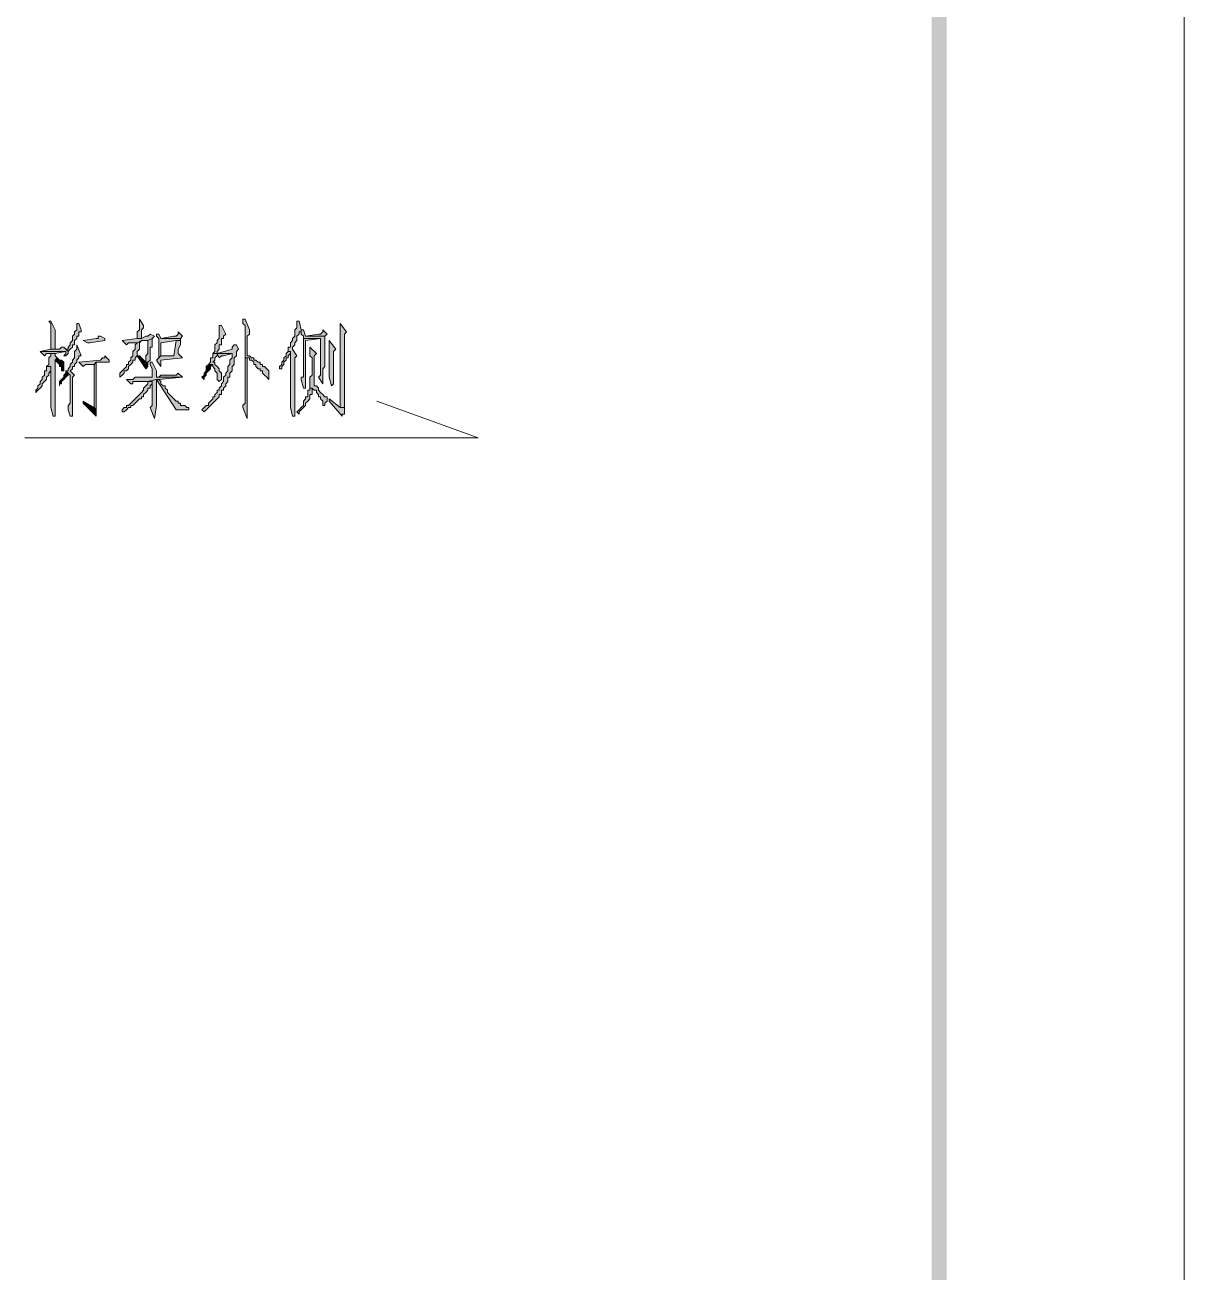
# Model space of a CAD drawing. Header units: millimetres. Extents: x 6 to 291, y 4 to 206.
# Drawn here: x 268.39 to 291.13, y 156.82 to 181.28 of the extents above; entities that cross this region are included whole.
import ezdxf

# ---------------------------------------------------------------- set-up
doc = ezdxf.new("R2010")
doc.units = ezdxf.units.MM
doc.layers.add('C00-00-00', color=7, linetype='Continuous')

msp = doc.modelspace()

# ---------------------------------------------------------------- hatches: boundary and pattern name
at = {"layer": 'C00-00-00'}
h = msp.add_hatch(color=256, dxfattribs=at)
h.dxf.hatch_style = 2
h.paths.add_polyline_path([(286.469659, 201.083336), (286.173327, 200.787002), (286.469659, 8.636004)])
h = msp.add_hatch(color=256, dxfattribs=at)
h.dxf.hatch_style = 2
h.paths.add_polyline_path([(286.173327, 200.787002), (286.469659, 8.636004), (286.173327, 8.89001)])
h = msp.add_hatch(color=256, dxfattribs=at)
h.dxf.hatch_style = 2
h.paths.add_polyline_path([(268.901335, 175.47167), (268.859002, 175.47167), (268.901335, 175.429336), (268.901335, 175.387003), (268.901335, 175.34467), (268.901335, 174.921336), (268.986002, 174.921336), (268.986002, 175.260003), (268.986002, 175.302336)])
h = msp.add_hatch(color=256, dxfattribs=at)
h.dxf.hatch_style = 2
h.paths.add_polyline_path([(269.451673, 175.429336), (269.40934, 175.429336), (269.40934, 175.387002), (269.40934, 175.344669), (269.40934, 175.302336), (269.367006, 175.260002), (269.367006, 175.217669), (269.324673, 175.175336), (269.324673, 175.133002), (269.324673, 175.090669), (269.28234, 175.048336), (269.28234, 175.006002), (269.240006, 174.963669), (269.240006, 174.921336), (269.197673, 174.921336), (269.240006, 174.879002), (269.28234, 174.921336), (269.324673, 174.963669), (269.324673, 175.006002), (269.367006, 175.006002), (269.367006, 175.048336), (269.367006, 175.090669), (269.40934, 175.133002), (269.40934, 175.175336), (269.451673, 175.175336), (269.451673, 175.217669), (269.451673, 175.260002), (269.494006, 175.260002), (269.494006, 175.302336)])
h = msp.add_hatch(color=256, dxfattribs=at)
h.dxf.hatch_style = 2
h.paths.add_polyline_path([(270.637001, 175.514004), (270.637001, 175.302337), (270.594668, 175.260004), (270.594668, 175.133004), (270.679335, 175.133004), (270.679335, 175.175337), (270.679335, 175.302337), (270.721668, 175.344671), (270.721668, 175.387004)])
h = msp.add_hatch(color=256, dxfattribs=at)
h.dxf.hatch_style = 2
h.paths.add_polyline_path([(272.245656, 175.387001), (272.203323, 175.387001), (272.203323, 175.344668), (272.203323, 175.260001), (272.203323, 175.217668), (272.203323, 175.133001), (272.16099, 175.090668), (272.16099, 175.048334), (272.118656, 175.006001), (272.118656, 174.963668), (272.118656, 174.921334), (272.118656, 174.879001), (272.076323, 174.836668), (272.16099, 174.836668), (272.203323, 174.752001), (272.245656, 174.794334), (272.28799, 174.794334), (272.457323, 174.836668), (272.16099, 174.836668), (272.16099, 174.879001), (272.203323, 174.921334), (272.203323, 174.963668), (272.203323, 175.006001), (272.245656, 175.006001), (272.245656, 175.048334), (272.245656, 175.090668), (272.245656, 175.133001), (272.28799, 175.133001), (272.28799, 175.175334), (272.330323, 175.217668)])
h = msp.add_hatch(color=256, dxfattribs=at)
h.dxf.hatch_style = 2
h.paths.add_polyline_path([(272.711326, 175.514004), (272.668992, 175.514004), (272.668992, 175.471671), (272.668992, 175.429337), (272.711326, 175.387004), (272.711326, 174.752004), (272.753659, 174.752004), (272.795992, 174.752004), (272.795992, 174.709671), (272.838326, 174.709671), (272.880659, 174.667337), (272.880659, 174.625004), (272.922992, 174.625004), (272.922992, 174.582671), (272.965326, 174.540337), (273.007659, 174.540337), (273.007659, 174.498004), (273.049992, 174.498004), (273.049992, 174.455671), (273.092326, 174.413337), (273.134659, 174.371004), (273.176992, 174.328671), (273.176992, 174.413337), (273.176992, 174.498004), (273.134659, 174.540337), (273.092326, 174.582671), (273.049992, 174.582671), (273.049992, 174.625004), (273.007659, 174.625004), (273.007659, 174.667337), (272.965326, 174.667337), (272.922992, 174.709671), (272.880659, 174.709671), (272.880659, 174.752004), (272.838326, 174.752004), (272.795992, 174.794337), (272.753659, 174.794337), (272.753659, 174.836671), (272.753659, 175.175337), (272.795992, 175.217671), (272.795992, 175.302337)])
h = msp.add_hatch(color=256, dxfattribs=at)
h.dxf.hatch_style = 2
h.paths.add_polyline_path([(273.769659, 175.47167), (273.727326, 175.47167), (273.727326, 175.429336), (273.727326, 175.387003), (273.727326, 175.34467), (273.684992, 175.302336), (273.684992, 175.260003), (273.684992, 175.21767), (273.684992, 175.175336), (273.642659, 175.133003), (273.642659, 175.09067), (273.600326, 175.048336), (273.600326, 175.006003), (273.600326, 174.96367), (273.557992, 174.96367), (273.557992, 174.921336), (273.557992, 174.879003), (273.600326, 174.879003), (273.600326, 174.752003), (273.600326, 173.82067), (273.600326, 173.778336), (273.642659, 173.609003), (273.684992, 173.609003), (273.684992, 173.651336), (273.684992, 174.159336), (273.684992, 174.20167), (273.684992, 174.752003), (273.727326, 174.794336), (273.642659, 174.921336), (273.642659, 174.96367), (273.684992, 175.006003), (273.684992, 175.048336), (273.727326, 175.09067), (273.727326, 175.133003), (273.727326, 175.175336), (273.769659, 175.21767), (273.769659, 175.260003), (273.811992, 175.260003), (273.811992, 175.302336)])
h = msp.add_hatch(color=256, dxfattribs=at)
h.dxf.hatch_style = 2
h.paths.add_polyline_path([(274.574003, 175.429336), (274.574003, 175.387002), (274.574003, 175.344669), (274.574003, 175.302336), (274.574003, 173.778336), (274.658669, 173.778336), (274.658669, 174.328669), (274.658669, 174.413336), (274.658669, 175.217669), (274.701003, 175.260002)])
h = msp.add_hatch(color=256, dxfattribs=at)
h.dxf.hatch_style = 2
h.paths.add_polyline_path([(269.875, 175.175338), (269.832667, 175.175338), (269.832667, 175.133004), (269.790333, 175.133004), (269.536333, 175.090671), (269.621, 175.048338), (269.663333, 175.048338), (269.959667, 175.090671), (269.959667, 175.133004)])
h = msp.add_hatch(color=256, dxfattribs=at)
h.dxf.hatch_style = 2
h.paths.add_polyline_path([(270.848665, 175.217668), (270.806331, 175.175335), (270.763998, 175.175335), (270.679331, 175.133001), (270.594665, 175.133001), (270.298331, 175.090668), (270.382998, 175.006001), (270.425331, 175.048335), (270.467665, 175.048335), (270.594665, 175.048335), (270.679331, 175.090668), (270.806331, 175.090668), (270.890998, 175.133001), (270.933331, 175.175335)])
h = msp.add_hatch(color=256, dxfattribs=at)
h.dxf.hatch_style = 2
h.paths.add_polyline_path([(270.891007, 175.133004), (270.80634, 175.09067), (270.80634, 174.83667), (270.764007, 174.794337), (270.764007, 174.70967), (270.764007, 174.667337), (270.80634, 174.667337), (270.848674, 174.70967), (270.848674, 174.752004), (270.848674, 174.96367), (270.891007, 174.96367), (270.891007, 175.048337), (270.891007, 175.09067)])
h = msp.add_hatch(color=256, dxfattribs=at)
h.dxf.hatch_style = 2
h.paths.add_polyline_path([(271.017986, 175.217668), (270.975652, 175.217668), (270.975652, 175.175335), (271.017986, 175.133001), (271.017986, 174.752001), (271.060319, 174.794335), (271.060319, 175.048335), (271.356652, 175.090668), (271.441319, 175.090668), (271.441319, 175.133001), (271.060319, 175.133001)])
h = msp.add_hatch(color=256, dxfattribs=at)
h.dxf.hatch_style = 2
h.paths.add_polyline_path([(271.399003, 175.260002), (271.399003, 175.217669), (271.356669, 175.175336), (271.314336, 175.175336), (271.060336, 175.133002), (271.441336, 175.133002), (271.483669, 175.175336)])
h = msp.add_hatch(color=256, dxfattribs=at)
h.dxf.hatch_style = 2
h.paths.add_polyline_path([(273.854344, 175.302337), (273.81201, 175.302337), (273.81201, 175.260003), (273.81201, 175.21767), (273.854344, 175.175337), (273.854344, 175.133003), (274.19301, 175.133003), (274.19301, 174.45567), (274.19301, 174.413337), (274.150677, 174.371003), (274.235344, 174.244003), (274.235344, 174.540337), (274.277677, 174.58267), (274.277677, 175.175337), (273.896677, 175.175337)])
h = msp.add_hatch(color=256, dxfattribs=at)
h.dxf.hatch_style = 2
h.paths.add_polyline_path([(273.854344, 175.133004), (273.854344, 174.371004), (273.81201, 174.371004), (273.81201, 174.32867), (273.854344, 174.159337), (273.896677, 174.159337), (273.896677, 174.20167), (273.896677, 175.09067), (274.19301, 175.133004)])
h = msp.add_hatch(color=256, dxfattribs=at)
h.dxf.hatch_style = 2
h.paths.add_polyline_path([(274.235328, 175.302337), (274.235328, 175.260003), (274.192995, 175.21767), (274.150661, 175.21767), (273.896661, 175.175337), (274.277661, 175.175337), (274.319995, 175.21767)])
h = msp.add_hatch(color=256, dxfattribs=at)
h.dxf.hatch_style = 2
h.paths.add_polyline_path([(268.689672, 174.879002), (268.774339, 174.794335), (268.816672, 174.836668), (268.901339, 174.836668), (268.986005, 174.836668), (269.197672, 174.879002)])
h = msp.add_hatch(color=256, dxfattribs=at)
h.dxf.hatch_style = 2
h.paths.add_polyline_path([(269.155341, 174.96367), (269.113008, 174.96367), (269.070674, 174.921337), (269.028341, 174.921337), (268.986008, 174.921337), (268.901341, 174.921337), (268.689674, 174.879004), (269.197674, 174.879004), (269.197674, 174.83667), (269.155341, 174.794337), (269.197674, 174.794337), (269.240008, 174.83667), (269.240008, 174.879004), (269.197674, 174.921337)])
h = msp.add_hatch(color=256, dxfattribs=at)
h.dxf.hatch_style = 2
h.paths.add_polyline_path([(269.409331, 175.006001), (269.409331, 174.963667), (269.409331, 174.921334), (269.366997, 174.879001), (269.366997, 174.836667), (269.366997, 174.794334), (269.366997, 174.752001), (269.324664, 174.709667), (269.324664, 174.667334), (269.282331, 174.625001), (269.282331, 174.582667), (269.239997, 174.540334), (269.239997, 174.498001), (269.197664, 174.498001), (269.239997, 174.455667), (269.282331, 174.413334), (269.282331, 174.328667), (269.282331, 173.863001), (269.239997, 173.820667), (269.239997, 173.736001), (269.282331, 173.609001), (269.324664, 173.609001), (269.324664, 173.820667), (269.324664, 174.371001), (269.366997, 174.413334), (269.282331, 174.498001), (269.324664, 174.540334), (269.324664, 174.582667), (269.366997, 174.582667), (269.366997, 174.625001), (269.409331, 174.667334), (269.409331, 174.709667), (269.451664, 174.752001), (269.451664, 174.794334), (269.493997, 174.794334)])
h = msp.add_hatch(color=256, dxfattribs=at)
h.dxf.hatch_style = 2
h.paths.add_polyline_path([(270.679328, 175.090669), (270.594661, 175.048336), (270.552328, 175.006002), (270.552328, 174.963669), (270.552328, 174.921336), (270.509994, 174.879002), (270.509994, 174.836669), (270.509994, 174.794336), (270.467661, 174.752002), (270.467661, 174.709669), (270.425328, 174.667336), (270.425328, 174.625002), (270.382994, 174.625002), (270.382994, 174.582669), (270.340661, 174.540336), (270.298328, 174.498002), (270.255994, 174.455669), (270.255994, 174.413336), (270.255994, 174.371002), (270.298328, 174.413336), (270.340661, 174.455669), (270.340661, 174.498002), (270.382994, 174.498002), (270.425328, 174.540336), (270.425328, 174.582669), (270.467661, 174.625002), (270.509994, 174.667336), (270.509994, 174.709669), (270.552328, 174.709669), (270.552328, 174.752002), (270.594661, 174.794336), (270.594661, 174.836669), (270.594661, 174.879002), (270.636994, 174.921336), (270.636994, 174.963669), (270.636994, 175.006002), (270.636994, 175.048336)])
h = msp.add_hatch(color=256, dxfattribs=at)
h.dxf.hatch_style = 2
h.paths.add_polyline_path([(271.441345, 175.090669), (271.356678, 175.090669), (271.314345, 174.794336), (271.229678, 174.794336), (271.187345, 174.794336), (271.060345, 174.794336), (271.018012, 174.752002), (270.975678, 174.709669), (271.060345, 174.582669), (271.060345, 174.709669), (271.483678, 174.752002), (271.399012, 174.836669), (271.399012, 174.921336), (271.441345, 175.006002)])
h = msp.add_hatch(color=256, dxfattribs=at)
h.dxf.hatch_style = 2
h.paths.add_polyline_path([(272.541988, 175.006001), (272.499655, 175.006001), (272.457322, 174.963667), (272.457322, 174.921334), (272.160988, 174.836667), (272.457322, 174.836667), (272.457322, 174.752001), (272.414988, 174.709667), (272.414988, 174.667334), (272.414988, 174.625001), (272.372655, 174.582667), (272.372655, 174.540334), (272.372655, 174.498001), (272.330322, 174.455667), (272.330322, 174.413334), (272.287988, 174.371001), (272.287988, 174.328667), (272.287988, 174.286334), (272.245655, 174.244001), (272.245655, 174.201667), (272.203322, 174.159334), (272.203322, 174.117001), (272.160988, 174.117001), (272.160988, 174.074667), (272.118655, 174.032334), (272.118655, 173.990001), (272.076322, 173.990001), (272.076322, 173.947667), (272.033988, 173.905334), (271.991655, 173.863001), (271.991655, 173.820667), (271.949322, 173.820667), (271.906988, 173.778334), (271.864655, 173.736001), (271.906988, 173.693667), (271.949322, 173.736001), (271.991655, 173.778334), (272.033988, 173.820667), (272.076322, 173.863001), (272.118655, 173.905334), (272.160988, 173.947667), (272.203322, 173.990001), (272.203322, 174.032334), (272.245655, 174.032334), (272.245655, 174.074667), (272.245655, 174.117001), (272.287988, 174.117001), (272.287988, 174.159334), (272.330322, 174.201667), (272.330322, 174.244001), (272.372655, 174.286334), (272.372655, 174.328667), (272.372655, 174.371001), (272.414988, 174.371001), (272.414988, 174.413334), (272.414988, 174.455667), (272.457322, 174.498001), (272.457322, 174.540334), (272.457322, 174.582667), (272.499655, 174.625001), (272.499655, 174.667334), (272.499655, 174.709667), (272.499655, 174.752001), (272.541988, 174.794334), (272.541988, 174.836667), (272.541988, 174.879001), (272.584322, 174.921334)])
h = msp.add_hatch(color=256, dxfattribs=at)
h.dxf.hatch_style = 2
h.paths.add_polyline_path([(273.558012, 174.879002), (273.515678, 174.836668), (273.515678, 174.794335), (273.473345, 174.752002), (273.473345, 174.709668), (273.431012, 174.667335), (273.431012, 174.625002), (273.388678, 174.582668), (273.388678, 174.540335), (273.431012, 174.540335), (273.431012, 174.582668), (273.473345, 174.625002), (273.473345, 174.667335), (273.515678, 174.709668), (273.515678, 174.752002), (273.558012, 174.752002), (273.558012, 174.794335), (273.600345, 174.836668), (273.600345, 174.879002)])
h = msp.add_hatch(color=256, dxfattribs=at)
h.dxf.hatch_style = 2
h.paths.add_polyline_path([(273.981339, 174.96367), (273.981339, 174.921337), (273.981339, 174.794337), (274.023672, 174.752004), (274.023672, 174.413337), (273.981339, 174.371004), (273.981339, 174.20167), (273.981339, 174.159337), (274.023672, 174.159337), (274.066005, 174.117004), (274.108339, 174.117004), (274.108339, 174.07467), (274.150672, 174.032337), (274.150672, 173.990004), (274.193005, 173.990004), (274.193005, 173.94767), (274.235339, 173.905337), (274.235339, 173.863004), (274.235339, 173.82067), (274.277672, 173.82067), (274.277672, 173.863004), (274.320005, 173.905337), (274.320005, 173.990004), (274.277672, 173.990004), (274.235339, 174.032337), (274.193005, 174.07467), (274.150672, 174.117004), (274.150672, 174.159337), (274.108339, 174.20167), (274.066005, 174.20167), (274.066005, 174.286337), (274.066005, 174.32867), (274.066005, 174.794337), (274.108339, 174.83667)])
h = msp.add_hatch(color=256, dxfattribs=at)
h.dxf.hatch_style = 2
h.paths.add_polyline_path([(274.362323, 175.090669), (274.362323, 175.048336), (274.362323, 175.006002), (274.362323, 174.413336), (274.362323, 174.371002), (274.404656, 174.201669), (274.44699, 174.244002), (274.44699, 174.879002), (274.489323, 174.921336)])
h = msp.add_hatch(color=256, dxfattribs=at)
h.dxf.hatch_style = 2
h.paths.add_polyline_path([(268.986004, 174.836667), (268.901337, 174.836667), (268.901337, 174.794334), (268.859004, 174.752001), (268.859004, 174.709667), (268.859004, 174.667334), (268.859004, 174.625001), (268.816671, 174.582667), (268.901337, 174.582667), (268.901337, 173.863001), (268.901337, 173.820667), (268.901337, 173.778334), (268.943671, 173.609001), (268.986004, 173.609001), (268.986004, 173.820667), (268.986004, 174.709667), (269.028337, 174.752001), (268.986004, 174.794334)])
h = msp.add_hatch(color=256, dxfattribs=at)
h.dxf.hatch_style = 2
h.paths.add_polyline_path([(269.02833, 174.752003), (268.985997, 174.709669), (269.02833, 174.667336), (269.070663, 174.625003), (269.070663, 174.582669), (269.112997, 174.582669), (269.112997, 174.540336), (269.112997, 174.498003), (269.15533, 174.498003), (269.15533, 174.625003), (269.15533, 174.667336), (269.112997, 174.709669), (269.070663, 174.709669)])
h = msp.add_hatch(color=256, dxfattribs=at)
h.dxf.hatch_style = 2
h.paths.add_polyline_path([(269.959669, 174.794337), (269.959669, 174.752004), (269.917335, 174.752004), (269.875002, 174.70967), (269.451669, 174.667337), (269.536335, 174.58267), (269.578669, 174.625004), (269.621002, 174.625004), (269.748002, 174.625004), (269.790335, 174.667337), (270.044335, 174.667337), (270.044335, 174.70967)])
h = msp.add_hatch(color=256, dxfattribs=at)
h.dxf.hatch_style = 2
h.paths.add_polyline_path([(269.790331, 174.667334), (269.748005, 174.625004), (269.748005, 173.778334), (269.790331, 173.736004)])
h = msp.add_hatch(color=256, dxfattribs=at)
h.dxf.hatch_style = 2
h.paths.add_polyline_path([(270.891007, 174.667334), (270.848674, 174.667334), (270.848674, 174.625001), (270.891007, 174.540334), (270.891007, 174.371001), (270.848674, 174.371001), (270.764007, 174.371001), (270.55234, 174.371001), (270.510007, 174.328668), (270.383007, 174.328668), (270.467674, 174.244001), (270.510007, 174.244001), (270.510007, 174.286334), (270.55234, 174.286334), (270.80634, 174.286334), (270.975674, 174.328668), (271.018007, 174.328668), (271.483674, 174.371001), (270.975674, 174.371001), (270.975674, 174.455668), (270.975674, 174.498001)])
h = msp.add_hatch(color=256, dxfattribs=at)
h.dxf.hatch_style = 2
h.paths.add_polyline_path([(270.637001, 174.794337), (270.594668, 174.794337), (270.764001, 174.540337), (270.806335, 174.58267), (270.806335, 174.625004), (270.806335, 174.667337), (270.764001, 174.667337)])
h = msp.add_hatch(color=256, dxfattribs=at)
h.dxf.hatch_style = 2
h.paths.add_polyline_path([(272.076319, 174.836667), (272.076319, 174.794334), (272.076319, 174.752001), (272.033986, 174.752001), (272.033986, 174.709667), (272.033986, 174.667334), (271.991652, 174.625001), (272.076319, 174.625001), (272.076319, 174.582667), (272.118652, 174.540334), (272.118652, 174.498001), (272.160986, 174.455667), (272.160986, 174.413334), (272.160986, 174.328667), (272.203319, 174.286334), (272.245652, 174.328667), (272.245652, 174.371001), (272.245652, 174.413334), (272.245652, 174.455667), (272.203319, 174.498001), (272.203319, 174.540334), (272.160986, 174.582667), (272.118652, 174.625001), (272.118652, 174.667334), (272.076319, 174.667334), (272.118652, 174.709667), (272.118652, 174.752001), (272.160986, 174.794334), (272.160986, 174.836667)])
h = msp.add_hatch(color=256, dxfattribs=at)
h.dxf.hatch_style = 2
h.paths.add_polyline_path([(272.711326, 174.752003), (272.711326, 173.863003), (272.668992, 173.820669), (272.668992, 173.778336), (272.753659, 173.566669), (272.753659, 174.752003)])
h = msp.add_hatch(color=256, dxfattribs=at)
h.dxf.hatch_style = 2
h.paths.add_polyline_path([(268.816667, 174.58267), (268.816667, 174.540336), (268.816667, 174.498003), (268.774333, 174.498003), (268.774333, 174.45567), (268.774333, 174.413336), (268.732, 174.371003), (268.732, 174.32867), (268.689667, 174.286336), (268.689667, 174.244003), (268.647333, 174.20167), (268.647333, 174.159336), (268.605, 174.117003), (268.605, 174.07467), (268.647333, 174.117003), (268.689667, 174.159336), (268.732, 174.20167), (268.732, 174.244003), (268.774333, 174.286336), (268.816667, 174.32867), (268.816667, 174.371003), (268.859, 174.413336), (268.859, 174.45567), (268.901333, 174.498003), (268.901333, 174.540336), (268.901333, 174.58267)])
h = msp.add_hatch(color=256, dxfattribs=at)
h.dxf.hatch_style = 2
h.paths.add_polyline_path([(269.197667, 174.498001), (269.197667, 174.455668), (269.155334, 174.413334), (269.155334, 174.371001), (269.113001, 174.328668), (269.070667, 174.286334), (269.070667, 174.244001), (269.070667, 174.201668), (269.070667, 174.244001), (269.113001, 174.244001), (269.113001, 174.286334), (269.155334, 174.328668), (269.197667, 174.371001), (269.240001, 174.413334), (269.240001, 174.455668)])
h = msp.add_hatch(color=256, dxfattribs=at)
h.dxf.hatch_style = 2
h.paths.add_polyline_path([(271.399003, 174.455671), (271.356669, 174.413337), (271.314336, 174.413337), (271.272003, 174.413337), (271.060336, 174.413337), (271.018003, 174.371004), (270.975669, 174.371004), (271.483669, 174.371004)])
h = msp.add_hatch(color=256, dxfattribs=at)
h.dxf.hatch_style = 2
h.paths.add_polyline_path([(271.991667, 174.625004), (271.949333, 174.58267), (271.949333, 174.540337), (271.949333, 174.498004), (271.907, 174.45567), (271.907, 174.413337), (271.864667, 174.371004), (271.907, 174.32867), (271.907, 174.371004), (271.949333, 174.413337), (271.949333, 174.45567), (271.991667, 174.498004), (272.034, 174.540337), (272.034, 174.58267), (272.076333, 174.625004)])
h = msp.add_hatch(color=256, dxfattribs=at)
h.dxf.hatch_style = 2
h.paths.add_polyline_path([(270.806339, 174.286338), (270.806339, 174.244004), (270.764005, 174.201671), (270.721672, 174.159338), (270.721672, 174.117004), (270.679339, 174.074671), (270.637005, 174.032338), (270.594672, 173.990004), (270.552339, 173.947671), (270.510005, 173.905338), (270.467672, 173.863004), (270.425339, 173.820671), (270.383005, 173.820671), (270.383005, 173.778338), (270.340672, 173.778338), (270.298339, 173.736004), (270.298339, 173.693671), (270.340672, 173.693671), (270.383005, 173.736004), (270.425339, 173.778338), (270.467672, 173.778338), (270.467672, 173.820671), (270.510005, 173.820671), (270.552339, 173.863004), (270.594672, 173.905338), (270.637005, 173.947671), (270.679339, 173.947671), (270.679339, 173.990004), (270.721672, 173.990004), (270.721672, 174.032338), (270.764005, 174.074671), (270.806339, 174.117004), (270.806339, 174.159338), (270.848672, 174.159338), (270.848672, 174.201671), (270.891005, 174.244004), (270.891005, 174.286338)])
h = msp.add_hatch(color=256, dxfattribs=at)
h.dxf.hatch_style = 2
h.paths.add_polyline_path([(270.975676, 174.328668), (270.806342, 174.286334), (270.891009, 174.286334), (270.891009, 173.820668), (270.848676, 173.778334), (270.933342, 173.566668), (270.975676, 173.820668), (270.975676, 174.159334), (270.975676, 174.201668)])
h = msp.add_hatch(color=256, dxfattribs=at)
h.dxf.hatch_style = 2
h.paths.add_polyline_path([(271.017986, 174.328668), (270.975652, 174.328668), (271.356652, 173.736001), (271.610652, 173.736001), (271.610652, 173.778334), (271.568319, 173.778334), (271.525986, 173.820668), (271.483652, 173.820668), (271.441319, 173.820668), (271.441319, 173.863001), (271.398986, 173.863001), (271.398986, 173.905334), (271.356652, 173.905334), (271.314319, 173.947668), (271.271986, 173.990001), (271.229652, 174.032334), (271.187319, 174.074668), (271.187319, 174.117001), (271.144986, 174.159334), (271.144986, 174.201668), (271.102652, 174.201668), (271.060319, 174.244001), (271.060319, 174.286334)])
h = msp.add_hatch(color=256, dxfattribs=at)
h.dxf.hatch_style = 2
h.paths.add_polyline_path([(273.981339, 174.159335), (273.981339, 174.117001), (273.939005, 174.117001), (273.939005, 174.074668), (273.939005, 174.032335), (273.939005, 173.990001), (273.896672, 173.990001), (273.896672, 173.947668), (273.854339, 173.905335), (273.854339, 173.863001), (273.854339, 173.820668), (273.812005, 173.778335), (273.769672, 173.736001), (273.727339, 173.693668), (273.769672, 173.651335), (273.769672, 173.693668), (273.812005, 173.736001), (273.854339, 173.778335), (273.896672, 173.820668), (273.896672, 173.863001), (273.939005, 173.905335), (273.981339, 173.947668), (273.981339, 173.990001), (273.981339, 174.032335), (274.023672, 174.032335), (274.023672, 174.074668), (274.023672, 174.117001), (274.023672, 174.159335)])
h = msp.add_hatch(color=256, dxfattribs=at)
h.dxf.hatch_style = 2
h.paths.add_polyline_path([(269.536326, 173.905337), (269.536326, 173.863004), (269.790326, 173.609004), (269.790326, 173.651337), (269.790326, 173.736004), (269.747992, 173.778337)])
h = msp.add_hatch(color=256, dxfattribs=at)
h.dxf.hatch_style = 2
h.paths.add_polyline_path([(274.362323, 173.947667), (274.362323, 173.905334), (274.616323, 173.609001), (274.616323, 173.651334), (274.658656, 173.651334), (274.658656, 173.736001), (274.658656, 173.778334), (274.57399, 173.778334)])

# ---------------------------------------------------------------- linework, layer by layer
at = {"layer": 'C00-00-00', "lineweight": 15}
for points in [[(291.126319, 3.979343), (291.126319, 205.740002)], [(291.126319, 205.740002), (291.126319, 3.979343)]]:
    msp.add_lwpolyline(points, dxfattribs=at)
at = {"layer": 'C00-00-00', "lineweight": 13}
for points in [[(268.901335, 175.47167), (268.859002, 175.47167), (268.901335, 175.429336), (268.901335, 175.387003), (268.901335, 175.34467), (268.901335, 174.921336), (268.986002, 174.921336), (268.986002, 175.260003), (268.986002, 175.302336)], [(269.451673, 175.429336), (269.40934, 175.429336), (269.40934, 175.387002), (269.40934, 175.344669), (269.40934, 175.302336), (269.367006, 175.260002), (269.367006, 175.217669), (269.324673, 175.175336), (269.324673, 175.133002), (269.324673, 175.090669), (269.28234, 175.048336), (269.28234, 175.006002), (269.240006, 174.963669), (269.240006, 174.921336), (269.197673, 174.921336), (269.240006, 174.879002), (269.28234, 174.921336), (269.324673, 174.963669), (269.324673, 175.006002), (269.367006, 175.006002), (269.367006, 175.048336), (269.367006, 175.090669), (269.40934, 175.133002), (269.40934, 175.175336), (269.451673, 175.175336), (269.451673, 175.217669), (269.451673, 175.260002), (269.494006, 175.260002), (269.494006, 175.302336)], [(270.637001, 175.514004), (270.637001, 175.302337), (270.594668, 175.260004), (270.594668, 175.133004), (270.679335, 175.133004), (270.679335, 175.175337), (270.679335, 175.302337), (270.721668, 175.344671), (270.721668, 175.387004)], [(272.245656, 175.387001), (272.203323, 175.387001), (272.203323, 175.344668), (272.203323, 175.260001), (272.203323, 175.217668), (272.203323, 175.133001), (272.16099, 175.090668), (272.16099, 175.048334), (272.118656, 175.006001), (272.118656, 174.963668), (272.118656, 174.921334), (272.118656, 174.879001), (272.076323, 174.836668), (272.16099, 174.836668), (272.203323, 174.752001), (272.245656, 174.794334), (272.28799, 174.794334), (272.457323, 174.836668), (272.16099, 174.836668), (272.16099, 174.879001), (272.203323, 174.921334), (272.203323, 174.963668), (272.203323, 175.006001), (272.245656, 175.006001), (272.245656, 175.048334), (272.245656, 175.090668), (272.245656, 175.133001), (272.28799, 175.133001), (272.28799, 175.175334), (272.330323, 175.217668)], [(272.711326, 175.514004), (272.668992, 175.514004), (272.668992, 175.471671), (272.668992, 175.429337), (272.711326, 175.387004), (272.711326, 174.752004), (272.753659, 174.752004), (272.795992, 174.752004), (272.795992, 174.709671), (272.838326, 174.709671), (272.880659, 174.667337), (272.880659, 174.625004), (272.922992, 174.625004), (272.922992, 174.582671), (272.965326, 174.540337), (273.007659, 174.540337), (273.007659, 174.498004), (273.049992, 174.498004), (273.049992, 174.455671), (273.092326, 174.413337), (273.134659, 174.371004), (273.176992, 174.328671), (273.176992, 174.413337), (273.176992, 174.498004), (273.134659, 174.540337), (273.092326, 174.582671), (273.049992, 174.582671), (273.049992, 174.625004), (273.007659, 174.625004), (273.007659, 174.667337), (272.965326, 174.667337), (272.922992, 174.709671), (272.880659, 174.709671), (272.880659, 174.752004), (272.838326, 174.752004), (272.795992, 174.794337), (272.753659, 174.794337), (272.753659, 174.836671), (272.753659, 175.175337), (272.795992, 175.217671), (272.795992, 175.302337)], [(273.769659, 175.47167), (273.727326, 175.47167), (273.727326, 175.429336), (273.727326, 175.387003), (273.727326, 175.34467), (273.684992, 175.302336), (273.684992, 175.260003), (273.684992, 175.21767), (273.684992, 175.175336), (273.642659, 175.133003), (273.642659, 175.09067), (273.600326, 175.048336), (273.600326, 175.006003), (273.600326, 174.96367), (273.557992, 174.96367), (273.557992, 174.921336), (273.557992, 174.879003), (273.600326, 174.879003), (273.600326, 174.752003), (273.600326, 173.82067), (273.600326, 173.778336), (273.642659, 173.609003), (273.684992, 173.609003), (273.684992, 173.651336), (273.684992, 174.159336), (273.684992, 174.20167), (273.684992, 174.752003), (273.727326, 174.794336), (273.642659, 174.921336), (273.642659, 174.96367), (273.684992, 175.006003), (273.684992, 175.048336), (273.727326, 175.09067), (273.727326, 175.133003), (273.727326, 175.175336), (273.769659, 175.21767), (273.769659, 175.260003), (273.811992, 175.260003), (273.811992, 175.302336)], [(274.574003, 175.429336), (274.574003, 175.387002), (274.574003, 175.344669), (274.574003, 175.302336), (274.574003, 173.778336), (274.658669, 173.778336), (274.658669, 174.328669), (274.658669, 174.413336), (274.658669, 175.217669), (274.701003, 175.260002)], [(269.875, 175.175338), (269.832667, 175.175338), (269.832667, 175.133004), (269.790333, 175.133004), (269.536333, 175.090671), (269.621, 175.048338), (269.663333, 175.048338), (269.959667, 175.090671), (269.959667, 175.133004)], [(270.848665, 175.217668), (270.806331, 175.175335), (270.763998, 175.175335), (270.679331, 175.133001), (270.594665, 175.133001), (270.298331, 175.090668), (270.382998, 175.006001), (270.425331, 175.048335), (270.467665, 175.048335), (270.594665, 175.048335), (270.679331, 175.090668), (270.806331, 175.090668), (270.890998, 175.133001), (270.933331, 175.175335)], [(270.891007, 175.133004), (270.80634, 175.09067), (270.80634, 174.83667), (270.764007, 174.794337), (270.764007, 174.70967), (270.764007, 174.667337), (270.80634, 174.667337), (270.848674, 174.70967), (270.848674, 174.752004), (270.848674, 174.96367), (270.891007, 174.96367), (270.891007, 175.048337), (270.891007, 175.09067)], [(271.017986, 175.217668), (270.975652, 175.217668), (270.975652, 175.175335), (271.017986, 175.133001), (271.017986, 174.752001), (271.060319, 174.794335), (271.060319, 175.048335), (271.356652, 175.090668), (271.441319, 175.090668), (271.441319, 175.133001), (271.060319, 175.133001)], [(271.399003, 175.260002), (271.399003, 175.217669), (271.356669, 175.175336), (271.314336, 175.175336), (271.060336, 175.133002), (271.441336, 175.133002), (271.483669, 175.175336)], [(273.854344, 175.302337), (273.81201, 175.302337), (273.81201, 175.260003), (273.81201, 175.21767), (273.854344, 175.175337), (273.854344, 175.133003), (274.19301, 175.133003), (274.19301, 174.45567), (274.19301, 174.413337), (274.150677, 174.371003), (274.235344, 174.244003), (274.235344, 174.540337), (274.277677, 174.58267), (274.277677, 175.175337), (273.896677, 175.175337)], [(273.854344, 175.133004), (273.854344, 174.371004), (273.81201, 174.371004), (273.81201, 174.32867), (273.854344, 174.159337), (273.896677, 174.159337), (273.896677, 174.20167), (273.896677, 175.09067), (274.19301, 175.133004)], [(274.235328, 175.302337), (274.235328, 175.260003), (274.192995, 175.21767), (274.150661, 175.21767), (273.896661, 175.175337), (274.277661, 175.175337), (274.319995, 175.21767)], [(268.689672, 174.879002), (268.774339, 174.794335), (268.816672, 174.836668), (268.901339, 174.836668), (268.986005, 174.836668), (269.197672, 174.879002)], [(269.155341, 174.96367), (269.113008, 174.96367), (269.070674, 174.921337), (269.028341, 174.921337), (268.986008, 174.921337), (268.901341, 174.921337), (268.689674, 174.879004), (269.197674, 174.879004), (269.197674, 174.83667), (269.155341, 174.794337), (269.197674, 174.794337), (269.240008, 174.83667), (269.240008, 174.879004), (269.197674, 174.921337)], [(269.409331, 175.006001), (269.409331, 174.963667), (269.409331, 174.921334), (269.366997, 174.879001), (269.366997, 174.836667), (269.366997, 174.794334), (269.366997, 174.752001), (269.324664, 174.709667), (269.324664, 174.667334), (269.282331, 174.625001), (269.282331, 174.582667), (269.239997, 174.540334), (269.239997, 174.498001), (269.197664, 174.498001), (269.239997, 174.455667), (269.282331, 174.413334), (269.282331, 174.328667), (269.282331, 173.863001), (269.239997, 173.820667), (269.239997, 173.736001), (269.282331, 173.609001), (269.324664, 173.609001), (269.324664, 173.820667), (269.324664, 174.371001), (269.366997, 174.413334), (269.282331, 174.498001), (269.324664, 174.540334), (269.324664, 174.582667), (269.366997, 174.582667), (269.366997, 174.625001), (269.409331, 174.667334), (269.409331, 174.709667), (269.451664, 174.752001), (269.451664, 174.794334), (269.493997, 174.794334)], [(270.679328, 175.090669), (270.594661, 175.048336), (270.552328, 175.006002), (270.552328, 174.963669), (270.552328, 174.921336), (270.509994, 174.879002), (270.509994, 174.836669), (270.509994, 174.794336), (270.467661, 174.752002), (270.467661, 174.709669), (270.425328, 174.667336), (270.425328, 174.625002), (270.382994, 174.625002), (270.382994, 174.582669), (270.340661, 174.540336), (270.298328, 174.498002), (270.255994, 174.455669), (270.255994, 174.413336), (270.255994, 174.371002), (270.298328, 174.413336), (270.340661, 174.455669), (270.340661, 174.498002), (270.382994, 174.498002), (270.425328, 174.540336), (270.425328, 174.582669), (270.467661, 174.625002), (270.509994, 174.667336), (270.509994, 174.709669), (270.552328, 174.709669), (270.552328, 174.752002), (270.594661, 174.794336), (270.594661, 174.836669), (270.594661, 174.879002), (270.636994, 174.921336), (270.636994, 174.963669), (270.636994, 175.006002), (270.636994, 175.048336)], [(271.441345, 175.090669), (271.356678, 175.090669), (271.314345, 174.794336), (271.229678, 174.794336), (271.187345, 174.794336), (271.060345, 174.794336), (271.018012, 174.752002), (270.975678, 174.709669), (271.060345, 174.582669), (271.060345, 174.709669), (271.483678, 174.752002), (271.399012, 174.836669), (271.399012, 174.921336), (271.441345, 175.006002)], [(272.541988, 175.006001), (272.499655, 175.006001), (272.457322, 174.963667), (272.457322, 174.921334), (272.160988, 174.836667), (272.457322, 174.836667), (272.457322, 174.752001), (272.414988, 174.709667), (272.414988, 174.667334), (272.414988, 174.625001), (272.372655, 174.582667), (272.372655, 174.540334), (272.372655, 174.498001), (272.330322, 174.455667), (272.330322, 174.413334), (272.287988, 174.371001), (272.287988, 174.328667), (272.287988, 174.286334), (272.245655, 174.244001), (272.245655, 174.201667), (272.203322, 174.159334), (272.203322, 174.117001), (272.160988, 174.117001), (272.160988, 174.074667), (272.118655, 174.032334), (272.118655, 173.990001), (272.076322, 173.990001), (272.076322, 173.947667), (272.033988, 173.905334), (271.991655, 173.863001), (271.991655, 173.820667), (271.949322, 173.820667), (271.906988, 173.778334), (271.864655, 173.736001), (271.906988, 173.693667), (271.949322, 173.736001), (271.991655, 173.778334), (272.033988, 173.820667), (272.076322, 173.863001), (272.118655, 173.905334), (272.160988, 173.947667), (272.203322, 173.990001), (272.203322, 174.032334), (272.245655, 174.032334), (272.245655, 174.074667), (272.245655, 174.117001), (272.287988, 174.117001), (272.287988, 174.159334), (272.330322, 174.201667), (272.330322, 174.244001), (272.372655, 174.286334), (272.372655, 174.328667), (272.372655, 174.371001), (272.414988, 174.371001), (272.414988, 174.413334), (272.414988, 174.455667), (272.457322, 174.498001), (272.457322, 174.540334), (272.457322, 174.582667), (272.499655, 174.625001), (272.499655, 174.667334), (272.499655, 174.709667), (272.499655, 174.752001), (272.541988, 174.794334), (272.541988, 174.836667), (272.541988, 174.879001), (272.584322, 174.921334)], [(273.558012, 174.879002), (273.515678, 174.836668), (273.515678, 174.794335), (273.473345, 174.752002), (273.473345, 174.709668), (273.431012, 174.667335), (273.431012, 174.625002), (273.388678, 174.582668), (273.388678, 174.540335), (273.431012, 174.540335), (273.431012, 174.582668), (273.473345, 174.625002), (273.473345, 174.667335), (273.515678, 174.709668), (273.515678, 174.752002), (273.558012, 174.752002), (273.558012, 174.794335), (273.600345, 174.836668), (273.600345, 174.879002)], [(273.981339, 174.96367), (273.981339, 174.921337), (273.981339, 174.794337), (274.023672, 174.752004), (274.023672, 174.413337), (273.981339, 174.371004), (273.981339, 174.20167), (273.981339, 174.159337), (274.023672, 174.159337), (274.066005, 174.117004), (274.108339, 174.117004), (274.108339, 174.07467), (274.150672, 174.032337), (274.150672, 173.990004), (274.193005, 173.990004), (274.193005, 173.94767), (274.235339, 173.905337), (274.235339, 173.863004), (274.235339, 173.82067), (274.277672, 173.82067), (274.277672, 173.863004), (274.320005, 173.905337), (274.320005, 173.990004), (274.277672, 173.990004), (274.235339, 174.032337), (274.193005, 174.07467), (274.150672, 174.117004), (274.150672, 174.159337), (274.108339, 174.20167), (274.066005, 174.20167), (274.066005, 174.286337), (274.066005, 174.32867), (274.066005, 174.794337), (274.108339, 174.83667)], [(274.362323, 175.090669), (274.362323, 175.048336), (274.362323, 175.006002), (274.362323, 174.413336), (274.362323, 174.371002), (274.404656, 174.201669), (274.44699, 174.244002), (274.44699, 174.879002), (274.489323, 174.921336)], [(268.986004, 174.836667), (268.901337, 174.836667), (268.901337, 174.794334), (268.859004, 174.752001), (268.859004, 174.709667), (268.859004, 174.667334), (268.859004, 174.625001), (268.816671, 174.582667), (268.901337, 174.582667), (268.901337, 173.863001), (268.901337, 173.820667), (268.901337, 173.778334), (268.943671, 173.609001), (268.986004, 173.609001), (268.986004, 173.820667), (268.986004, 174.709667), (269.028337, 174.752001), (268.986004, 174.794334)], [(269.02833, 174.752003), (268.985997, 174.709669), (269.02833, 174.667336), (269.070663, 174.625003), (269.070663, 174.582669), (269.112997, 174.582669), (269.112997, 174.540336), (269.112997, 174.498003), (269.15533, 174.498003), (269.15533, 174.625003), (269.15533, 174.667336), (269.112997, 174.709669), (269.070663, 174.709669)], [(269.959669, 174.794337), (269.959669, 174.752004), (269.917335, 174.752004), (269.875002, 174.70967), (269.451669, 174.667337), (269.536335, 174.58267), (269.578669, 174.625004), (269.621002, 174.625004), (269.748002, 174.625004), (269.790335, 174.667337), (270.044335, 174.667337), (270.044335, 174.70967)], [(269.790331, 174.667334), (269.748005, 174.625004), (269.748005, 173.778334), (269.790331, 173.736004)], [(270.891007, 174.667334), (270.848674, 174.667334), (270.848674, 174.625001), (270.891007, 174.540334), (270.891007, 174.371001), (270.848674, 174.371001), (270.764007, 174.371001), (270.55234, 174.371001), (270.510007, 174.328668), (270.383007, 174.328668), (270.467674, 174.244001), (270.510007, 174.244001), (270.510007, 174.286334), (270.55234, 174.286334), (270.80634, 174.286334), (270.975674, 174.328668), (271.018007, 174.328668), (271.483674, 174.371001), (270.975674, 174.371001), (270.975674, 174.455668), (270.975674, 174.498001)], [(270.637001, 174.794337), (270.594668, 174.794337), (270.764001, 174.540337), (270.806335, 174.58267), (270.806335, 174.625004), (270.806335, 174.667337), (270.764001, 174.667337)], [(272.076319, 174.836667), (272.076319, 174.794334), (272.076319, 174.752001), (272.033986, 174.752001), (272.033986, 174.709667), (272.033986, 174.667334), (271.991652, 174.625001), (272.076319, 174.625001), (272.076319, 174.582667), (272.118652, 174.540334), (272.118652, 174.498001), (272.160986, 174.455667), (272.160986, 174.413334), (272.160986, 174.328667), (272.203319, 174.286334), (272.245652, 174.328667), (272.245652, 174.371001), (272.245652, 174.413334), (272.245652, 174.455667), (272.203319, 174.498001), (272.203319, 174.540334), (272.160986, 174.582667), (272.118652, 174.625001), (272.118652, 174.667334), (272.076319, 174.667334), (272.118652, 174.709667), (272.118652, 174.752001), (272.160986, 174.794334), (272.160986, 174.836667)], [(272.711326, 174.752003), (272.711326, 173.863003), (272.668992, 173.820669), (272.668992, 173.778336), (272.753659, 173.566669), (272.753659, 174.752003)], [(268.816667, 174.58267), (268.816667, 174.540336), (268.816667, 174.498003), (268.774333, 174.498003), (268.774333, 174.45567), (268.774333, 174.413336), (268.732, 174.371003), (268.732, 174.32867), (268.689667, 174.286336), (268.689667, 174.244003), (268.647333, 174.20167), (268.647333, 174.159336), (268.605, 174.117003), (268.605, 174.07467), (268.647333, 174.117003), (268.689667, 174.159336), (268.732, 174.20167), (268.732, 174.244003), (268.774333, 174.286336), (268.816667, 174.32867), (268.816667, 174.371003), (268.859, 174.413336), (268.859, 174.45567), (268.901333, 174.498003), (268.901333, 174.540336), (268.901333, 174.58267)], [(269.197667, 174.498001), (269.197667, 174.455668), (269.155334, 174.413334), (269.155334, 174.371001), (269.113001, 174.328668), (269.070667, 174.286334), (269.070667, 174.244001), (269.070667, 174.201668), (269.070667, 174.244001), (269.113001, 174.244001), (269.113001, 174.286334), (269.155334, 174.328668), (269.197667, 174.371001), (269.240001, 174.413334), (269.240001, 174.455668)], [(271.399003, 174.455671), (271.356669, 174.413337), (271.314336, 174.413337), (271.272003, 174.413337), (271.060336, 174.413337), (271.018003, 174.371004), (270.975669, 174.371004), (271.483669, 174.371004)], [(271.991667, 174.625004), (271.949333, 174.58267), (271.949333, 174.540337), (271.949333, 174.498004), (271.907, 174.45567), (271.907, 174.413337), (271.864667, 174.371004), (271.907, 174.32867), (271.907, 174.371004), (271.949333, 174.413337), (271.949333, 174.45567), (271.991667, 174.498004), (272.034, 174.540337), (272.034, 174.58267), (272.076333, 174.625004)], [(270.806339, 174.286338), (270.806339, 174.244004), (270.764005, 174.201671), (270.721672, 174.159338), (270.721672, 174.117004), (270.679339, 174.074671), (270.637005, 174.032338), (270.594672, 173.990004), (270.552339, 173.947671), (270.510005, 173.905338), (270.467672, 173.863004), (270.425339, 173.820671), (270.383005, 173.820671), (270.383005, 173.778338), (270.340672, 173.778338), (270.298339, 173.736004), (270.298339, 173.693671), (270.340672, 173.693671), (270.383005, 173.736004), (270.425339, 173.778338), (270.467672, 173.778338), (270.467672, 173.820671), (270.510005, 173.820671), (270.552339, 173.863004), (270.594672, 173.905338), (270.637005, 173.947671), (270.679339, 173.947671), (270.679339, 173.990004), (270.721672, 173.990004), (270.721672, 174.032338), (270.764005, 174.074671), (270.806339, 174.117004), (270.806339, 174.159338), (270.848672, 174.159338), (270.848672, 174.201671), (270.891005, 174.244004), (270.891005, 174.286338)], [(270.975676, 174.328668), (270.806342, 174.286334), (270.891009, 174.286334), (270.891009, 173.820668), (270.848676, 173.778334), (270.933342, 173.566668), (270.975676, 173.820668), (270.975676, 174.159334), (270.975676, 174.201668)], [(271.017986, 174.328668), (270.975652, 174.328668), (271.356652, 173.736001), (271.610652, 173.736001), (271.610652, 173.778334), (271.568319, 173.778334), (271.525986, 173.820668), (271.483652, 173.820668), (271.441319, 173.820668), (271.441319, 173.863001), (271.398986, 173.863001), (271.398986, 173.905334), (271.356652, 173.905334), (271.314319, 173.947668), (271.271986, 173.990001), (271.229652, 174.032334), (271.187319, 174.074668), (271.187319, 174.117001), (271.144986, 174.159334), (271.144986, 174.201668), (271.102652, 174.201668), (271.060319, 174.244001), (271.060319, 174.286334)], [(273.981339, 174.159335), (273.981339, 174.117001), (273.939005, 174.117001), (273.939005, 174.074668), (273.939005, 174.032335), (273.939005, 173.990001), (273.896672, 173.990001), (273.896672, 173.947668), (273.854339, 173.905335), (273.854339, 173.863001), (273.854339, 173.820668), (273.812005, 173.778335), (273.769672, 173.736001), (273.727339, 173.693668), (273.769672, 173.651335), (273.769672, 173.693668), (273.812005, 173.736001), (273.854339, 173.778335), (273.896672, 173.820668), (273.896672, 173.863001), (273.939005, 173.905335), (273.981339, 173.947668), (273.981339, 173.990001), (273.981339, 174.032335), (274.023672, 174.032335), (274.023672, 174.074668), (274.023672, 174.117001), (274.023672, 174.159335)], [(269.536326, 173.905337), (269.536326, 173.863004), (269.790326, 173.609004), (269.790326, 173.651337), (269.790326, 173.736004), (269.747992, 173.778337)], [(274.362323, 173.947667), (274.362323, 173.905334), (274.616323, 173.609001), (274.616323, 173.651334), (274.658656, 173.651334), (274.658656, 173.736001), (274.658656, 173.778334), (274.57399, 173.778334)]]:
    msp.add_lwpolyline(points, close=True, dxfattribs=at)
at = {"layer": 'C00-00-00', "lineweight": 5}
msp.add_lwpolyline([(268.39334, 173.18567), (277.283333, 173.18567), (275.293661, 173.905337)], dxfattribs=at)

doc.saveas('drawing.dxf')
